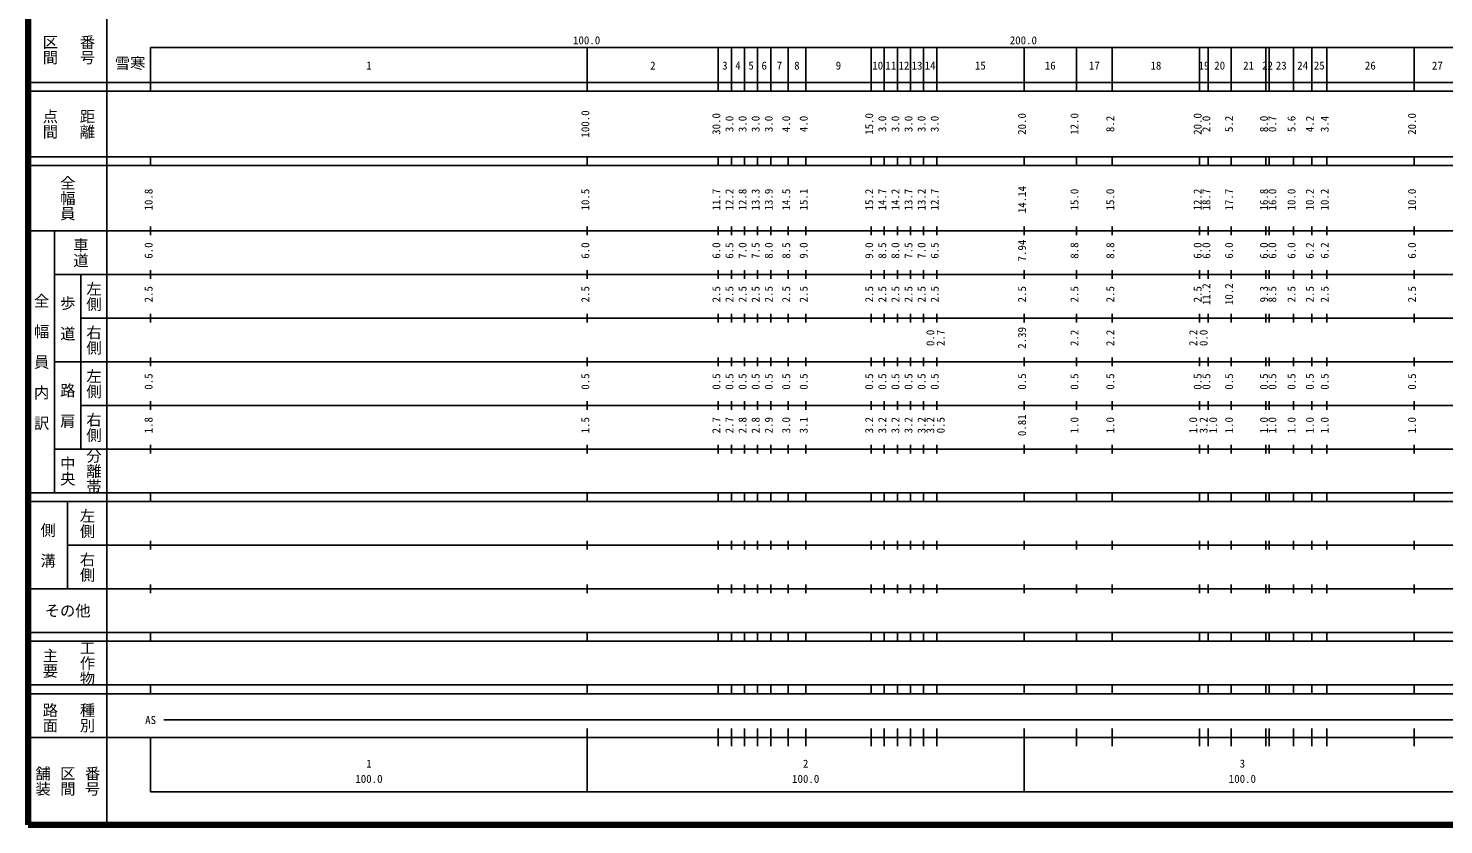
# Model space of a CAD drawing. Units: millimetres on the paper, enlarged 1000 times. Extents: x 40000 to 680000, y 20000 to 380000.
# Drawn here: x 40000 to 364095, y 20000 to 202409 of the extents above; entities that cross this region are included whole.
import ezdxf
from ezdxf.enums import TextEntityAlignment as Align

# ---------------------------------------------------------------- set-up
doc = ezdxf.new("R2010")
doc.units = ezdxf.units.MM
doc.header["$LTSCALE"] = 1000
doc.layers.add('M-TTL', color=2, linetype='Continuous', lineweight=140)
doc.layers.add('M-TTL-BAND', color=7, linetype='Continuous', lineweight=25)
doc.layers.add('M-TTL-TXT', color=7, linetype='Continuous')
doc.styles.add('@ＭＳ ゴシック', font='')
doc.styles.add('ＭＳ ゴシック', font='')
doc.styles.get('@ＭＳ ゴシック').set_extended_font_data('@MS Gothic')
doc.styles.get('ＭＳ ゴシック').set_extended_font_data('MS Gothic')

msp = doc.modelspace()

# ---------------------------------------------------------------- linework, layer by layer
at = {"layer": 'M-TTL'}
for p, q in [((40000, 380000), (40000, 20000)), ((40000, 20000), (680000, 20000))]:
    msp.add_line(p, q, dxfattribs=at)
at = {"layer": 'M-TTL-BAND'}
for p, q in [((58000, 370000), (58000, 20000)), ((68000, 198000), (579000, 198000)), ((68000, 198000), (68000, 188000)), ((168000, 188000), (168000, 198000)), ((198000, 188000), (198000, 198000)), ((201000, 188000), (201000, 198000)), ((204000, 188000), (204000, 198000)), ((207000, 188000), (207000, 198000)), ((210000, 188000), (210000, 198000)), ((214000, 188000), (214000, 198000)), ((218000, 188000), (218000, 198000)), ((233000, 188000), (233000, 198000)), ((236000, 188000), (236000, 198000)), ((239000, 188000), (239000, 198000)), ((242000, 188000), (242000, 198000)), ((245000, 188000), (245000, 198000)), ((248000, 188000), (248000, 198000)), ((268000, 188000), (268000, 198000)), ((280000, 188000), (280000, 198000)), ((288200, 188000), (288200, 198000)), ((308200, 188000), (308200, 198000)), ((310200, 188000), (310200, 198000)), ((315400, 188000), (315400, 198000)), ((323400, 188000), (323400, 198000)), ((324100, 188000), (324100, 198000)), ((329700, 188000), (329700, 198000)), ((333900, 188000), (333900, 198000)), ((337300, 188000), (337300, 198000)), ((357300, 188000), (357300, 198000)), ((40000, 190000), (579000, 190000)), ((40000, 188000), (579000, 188000)), ((40000, 173000), (579000, 173000)), ((68000, 171000), (68000, 173000)), ((168000, 171000), (168000, 173000)), ((198000, 171000), (198000, 173000)), ((201000, 171000), (201000, 173000)), ((204000, 171000), (204000, 173000)), ((207000, 171000), (207000, 173000)), ((210000, 171000), (210000, 173000)), ((214000, 171000), (214000, 173000)), ((218000, 171000), (218000, 173000)), ((233000, 171000), (233000, 173000)), ((236000, 171000), (236000, 173000)), ((239000, 171000), (239000, 173000)), ((242000, 171000), (242000, 173000)), ((245000, 171000), (245000, 173000)), ((248000, 171000), (248000, 173000)), ((268000, 171000), (268000, 173000)), ((280000, 171000), (280000, 173000)), ((288200, 171000), (288200, 173000)), ((308200, 171000), (308200, 173000)), ((310200, 171000), (310200, 173000)), ((315400, 171000), (315400, 173000)), ((323400, 171000), (323400, 173000)), ((324100, 171000), (324100, 173000)), ((329700, 171000), (329700, 173000)), ((333900, 171000), (333900, 173000)), ((337300, 171000), (337300, 173000)), ((357300, 171000), (357300, 173000)), ((40000, 171000), (579000, 171000)), ((40000, 156000), (579000, 156000)), ((46000, 96000), (46000, 156000)), ((68000, 155000), (68000, 157000)), ((168000, 155000), (168000, 157000)), ((198000, 155000), (198000, 157000)), ((201000, 155000), (201000, 157000)), ((204000, 155000), (204000, 157000)), ((207000, 155000), (207000, 157000)), ((210000, 155000), (210000, 157000)), ((214000, 155000), (214000, 157000)), ((218000, 155000), (218000, 157000)), ((233000, 155000), (233000, 157000)), ((236000, 155000), (236000, 157000)), ((239000, 155000), (239000, 157000)), ((242000, 155000), (242000, 157000)), ((245000, 155000), (245000, 157000)), ((248000, 155000), (248000, 157000)), ((268000, 155000), (268000, 157000)), ((280000, 155000), (280000, 157000)), ((288200, 155000), (288200, 157000)), ((308200, 155000), (308200, 157000)), ((310200, 155000), (310200, 157000)), ((315400, 155000), (315400, 157000)), ((323400, 155000), (323400, 157000)), ((324100, 155000), (324100, 157000)), ((329700, 155000), (329700, 157000)), ((333900, 155000), (333900, 157000)), ((337300, 155000), (337300, 157000)), ((357300, 155000), (357300, 157000)), ((46000, 146000), (579000, 146000)), ((52000, 146000), (52000, 106000)), ((68000, 145000), (68000, 147000)), ((168000, 145000), (168000, 147000)), ((198000, 145000), (198000, 147000)), ((201000, 145000), (201000, 147000)), ((204000, 145000), (204000, 147000)), ((207000, 145000), (207000, 147000)), ((210000, 145000), (210000, 147000)), ((214000, 145000), (214000, 147000)), ((218000, 145000), (218000, 147000)), ((233000, 145000), (233000, 147000)), ((236000, 145000), (236000, 147000)), ((239000, 145000), (239000, 147000)), ((242000, 145000), (242000, 147000)), ((245000, 145000), (245000, 147000)), ((248000, 145000), (248000, 147000)), ((268000, 145000), (268000, 147000)), ((280000, 145000), (280000, 147000)), ((288200, 145000), (288200, 147000)), ((308200, 145000), (308200, 147000)), ((310200, 145000), (310200, 147000)), ((315400, 145000), (315400, 147000)), ((323400, 145000), (323400, 147000)), ((324100, 145000), (324100, 147000)), ((329700, 145000), (329700, 147000)), ((333900, 145000), (333900, 147000)), ((337300, 145000), (337300, 147000)), ((357300, 145000), (357300, 147000)), ((68000, 135000), (68000, 137000)), ((168000, 135000), (168000, 137000)), ((198000, 135000), (198000, 137000)), ((201000, 135000), (201000, 137000)), ((204000, 135000), (204000, 137000)), ((207000, 135000), (207000, 137000)), ((210000, 135000), (210000, 137000)), ((214000, 135000), (214000, 137000)), ((218000, 135000), (218000, 137000)), ((233000, 135000), (233000, 137000)), ((236000, 135000), (236000, 137000)), ((239000, 135000), (239000, 137000)), ((242000, 135000), (242000, 137000)), ((245000, 135000), (245000, 137000)), ((248000, 135000), (248000, 137000)), ((268000, 135000), (268000, 137000)), ((280000, 135000), (280000, 137000)), ((288200, 135000), (288200, 137000)), ((308200, 135000), (308200, 137000)), ((310200, 135000), (310200, 137000)), ((315400, 135000), (315400, 137000)), ((323400, 135000), (323400, 137000)), ((324100, 135000), (324100, 137000)), ((329700, 135000), (329700, 137000)), ((333900, 135000), (333900, 137000)), ((337300, 135000), (337300, 137000)), ((357300, 135000), (357300, 137000)), ((52000, 136000), (579000, 136000)), ((68000, 125000), (68000, 127000)), ((168000, 125000), (168000, 127000)), ((198000, 125000), (198000, 127000)), ((201000, 125000), (201000, 127000)), ((204000, 125000), (204000, 127000)), ((207000, 125000), (207000, 127000)), ((210000, 125000), (210000, 127000)), ((214000, 125000), (214000, 127000)), ((218000, 125000), (218000, 127000)), ((233000, 125000), (233000, 127000)), ((236000, 125000), (236000, 127000)), ((239000, 125000), (239000, 127000)), ((242000, 125000), (242000, 127000)), ((245000, 125000), (245000, 127000)), ((248000, 125000), (248000, 127000)), ((268000, 125000), (268000, 127000)), ((280000, 125000), (280000, 127000)), ((288200, 125000), (288200, 127000)), ((308200, 125000), (308200, 127000)), ((310200, 125000), (310200, 127000)), ((315400, 125000), (315400, 127000)), ((323400, 125000), (323400, 127000)), ((324100, 125000), (324100, 127000)), ((329700, 125000), (329700, 127000)), ((333900, 125000), (333900, 127000)), ((337300, 125000), (337300, 127000)), ((357300, 125000), (357300, 127000)), ((46000, 126000), (579000, 126000)), ((68000, 115000), (68000, 117000)), ((168000, 115000), (168000, 117000)), ((198000, 115000), (198000, 117000)), ((201000, 115000), (201000, 117000)), ((204000, 115000), (204000, 117000)), ((207000, 115000), (207000, 117000)), ((210000, 115000), (210000, 117000)), ((214000, 115000), (214000, 117000)), ((218000, 115000), (218000, 117000)), ((233000, 115000), (233000, 117000)), ((236000, 115000), (236000, 117000)), ((239000, 115000), (239000, 117000)), ((242000, 115000), (242000, 117000)), ((245000, 115000), (245000, 117000)), ((248000, 115000), (248000, 117000)), ((268000, 115000), (268000, 117000)), ((280000, 115000), (280000, 117000)), ((288200, 115000), (288200, 117000)), ((308200, 115000), (308200, 117000)), ((310200, 115000), (310200, 117000)), ((315400, 115000), (315400, 117000)), ((323400, 115000), (323400, 117000)), ((324100, 115000), (324100, 117000)), ((329700, 115000), (329700, 117000)), ((333900, 115000), (333900, 117000)), ((337300, 115000), (337300, 117000)), ((357300, 115000), (357300, 117000)), ((52000, 116000), (579000, 116000)), ((68000, 105000), (68000, 107000)), ((168000, 105000), (168000, 107000)), ((198000, 105000), (198000, 107000)), ((201000, 105000), (201000, 107000)), ((204000, 105000), (204000, 107000)), ((207000, 105000), (207000, 107000)), ((210000, 105000), (210000, 107000)), ((214000, 105000), (214000, 107000)), ((218000, 105000), (218000, 107000)), ((233000, 105000), (233000, 107000)), ((236000, 105000), (236000, 107000)), ((239000, 105000), (239000, 107000)), ((242000, 105000), (242000, 107000)), ((245000, 105000), (245000, 107000)), ((248000, 105000), (248000, 107000)), ((268000, 105000), (268000, 107000)), ((280000, 105000), (280000, 107000)), ((288200, 105000), (288200, 107000)), ((308200, 105000), (308200, 107000)), ((310200, 105000), (310200, 107000)), ((315400, 105000), (315400, 107000)), ((323400, 105000), (323400, 107000)), ((324100, 105000), (324100, 107000)), ((329700, 105000), (329700, 107000)), ((333900, 105000), (333900, 107000)), ((337300, 105000), (337300, 107000)), ((357300, 105000), (357300, 107000)), ((46000, 106000), (579000, 106000)), ((40000, 96000), (579000, 96000)), ((40000, 94000), (579000, 94000)), ((49000, 94000), (49000, 74000)), ((68000, 94000), (68000, 96000)), ((168000, 94000), (168000, 96000)), ((198000, 94000), (198000, 96000)), ((201000, 94000), (201000, 96000)), ((204000, 94000), (204000, 96000)), ((207000, 94000), (207000, 96000)), ((210000, 94000), (210000, 96000)), ((214000, 94000), (214000, 96000)), ((218000, 94000), (218000, 96000)), ((233000, 94000), (233000, 96000)), ((236000, 94000), (236000, 96000)), ((239000, 94000), (239000, 96000)), ((242000, 94000), (242000, 96000)), ((245000, 94000), (245000, 96000)), ((248000, 94000), (248000, 96000)), ((268000, 94000), (268000, 96000)), ((280000, 94000), (280000, 96000)), ((288200, 94000), (288200, 96000)), ((308200, 94000), (308200, 96000)), ((310200, 94000), (310200, 96000)), ((315400, 94000), (315400, 96000)), ((323400, 94000), (323400, 96000)), ((324100, 94000), (324100, 96000)), ((329700, 94000), (329700, 96000)), ((333900, 94000), (333900, 96000)), ((337300, 94000), (337300, 96000)), ((357300, 94000), (357300, 96000)), ((68000, 83000), (68000, 85000)), ((168000, 83000), (168000, 85000)), ((198000, 83000), (198000, 85000)), ((201000, 83000), (201000, 85000)), ((204000, 83000), (204000, 85000)), ((207000, 83000), (207000, 85000)), ((210000, 83000), (210000, 85000)), ((214000, 83000), (214000, 85000)), ((218000, 83000), (218000, 85000)), ((233000, 83000), (233000, 85000)), ((236000, 83000), (236000, 85000)), ((239000, 83000), (239000, 85000)), ((242000, 83000), (242000, 85000)), ((245000, 83000), (245000, 85000)), ((248000, 83000), (248000, 85000)), ((268000, 83000), (268000, 85000)), ((280000, 83000), (280000, 85000)), ((288200, 83000), (288200, 85000)), ((308200, 83000), (308200, 85000)), ((310200, 83000), (310200, 85000)), ((315400, 83000), (315400, 85000)), ((323400, 83000), (323400, 85000)), ((324100, 83000), (324100, 85000)), ((329700, 83000), (329700, 85000)), ((333900, 83000), (333900, 85000)), ((337300, 83000), (337300, 85000)), ((357300, 83000), (357300, 85000)), ((49000, 84000), (579000, 84000)), ((68000, 73000), (68000, 75000)), ((168000, 73000), (168000, 75000)), ((198000, 73000), (198000, 75000)), ((201000, 73000), (201000, 75000)), ((204000, 73000), (204000, 75000)), ((207000, 73000), (207000, 75000)), ((210000, 73000), (210000, 75000)), ((214000, 73000), (214000, 75000)), ((218000, 73000), (218000, 75000)), ((233000, 73000), (233000, 75000)), ((236000, 73000), (236000, 75000)), ((239000, 73000), (239000, 75000)), ((242000, 73000), (242000, 75000)), ((245000, 73000), (245000, 75000)), ((248000, 73000), (248000, 75000)), ((268000, 73000), (268000, 75000)), ((280000, 73000), (280000, 75000)), ((288200, 73000), (288200, 75000)), ((308200, 73000), (308200, 75000)), ((310200, 73000), (310200, 75000)), ((315400, 73000), (315400, 75000)), ((323400, 73000), (323400, 75000)), ((324100, 73000), (324100, 75000)), ((329700, 73000), (329700, 75000)), ((333900, 73000), (333900, 75000)), ((337300, 73000), (337300, 75000)), ((357300, 73000), (357300, 75000)), ((40000, 74000), (579000, 74000)), ((40000, 64000), (579000, 64000)), ((40000, 62000), (579000, 62000)), ((68000, 62000), (68000, 64000)), ((168000, 62000), (168000, 64000)), ((198000, 62000), (198000, 64000)), ((201000, 62000), (201000, 64000)), ((204000, 62000), (204000, 64000)), ((207000, 62000), (207000, 64000)), ((210000, 62000), (210000, 64000)), ((214000, 62000), (214000, 64000)), ((218000, 62000), (218000, 64000)), ((233000, 62000), (233000, 64000)), ((236000, 62000), (236000, 64000)), ((239000, 62000), (239000, 64000)), ((242000, 62000), (242000, 64000)), ((245000, 62000), (245000, 64000)), ((248000, 62000), (248000, 64000)), ((268000, 62000), (268000, 64000)), ((280000, 62000), (280000, 64000)), ((288200, 62000), (288200, 64000)), ((308200, 62000), (308200, 64000)), ((310200, 62000), (310200, 64000)), ((315400, 62000), (315400, 64000)), ((323400, 62000), (323400, 64000)), ((324100, 62000), (324100, 64000)), ((329700, 62000), (329700, 64000)), ((333900, 62000), (333900, 64000)), ((337300, 62000), (337300, 64000)), ((357300, 62000), (357300, 64000)), ((40000, 52000), (579000, 52000)), ((68000, 50000), (68000, 52000)), ((168000, 50000), (168000, 52000)), ((198000, 50000), (198000, 52000)), ((201000, 50000), (201000, 52000)), ((204000, 50000), (204000, 52000)), ((207000, 50000), (207000, 52000)), ((210000, 50000), (210000, 52000)), ((214000, 50000), (214000, 52000)), ((218000, 50000), (218000, 52000)), ((233000, 50000), (233000, 52000)), ((236000, 50000), (236000, 52000)), ((239000, 50000), (239000, 52000)), ((242000, 50000), (242000, 52000)), ((245000, 50000), (245000, 52000)), ((248000, 50000), (248000, 52000)), ((268000, 50000), (268000, 52000)), ((280000, 50000), (280000, 52000)), ((288200, 50000), (288200, 52000)), ((308200, 50000), (308200, 52000)), ((310200, 50000), (310200, 52000)), ((315400, 50000), (315400, 52000)), ((323400, 50000), (323400, 52000)), ((324100, 50000), (324100, 52000)), ((329700, 50000), (329700, 52000)), ((333900, 50000), (333900, 52000)), ((337300, 50000), (337300, 52000)), ((357300, 50000), (357300, 52000)), ((40000, 50000), (579000, 50000)), ((71000, 44000), (565000, 44000)), ((40000, 40000), (579000, 40000)), ((68000, 40000), (68000, 27500)), ((168000, 27500), (168000, 42000)), ((198000, 38000), (198000, 42000)), ((201000, 38000), (201000, 42000)), ((204000, 38000), (204000, 42000)), ((207000, 38000), (207000, 42000)), ((210000, 38000), (210000, 42000)), ((214000, 38000), (214000, 42000)), ((218000, 38000), (218000, 42000)), ((233000, 38000), (233000, 42000)), ((236000, 38000), (236000, 42000)), ((239000, 38000), (239000, 42000)), ((242000, 38000), (242000, 42000)), ((245000, 38000), (245000, 42000)), ((248000, 38000), (248000, 42000)), ((268000, 27500), (268000, 42000)), ((280000, 38000), (280000, 42000)), ((288200, 38000), (288200, 42000)), ((308200, 38000), (308200, 42000)), ((310200, 38000), (310200, 42000)), ((315400, 38000), (315400, 42000)), ((323400, 38000), (323400, 42000)), ((324100, 38000), (324100, 42000)), ((329700, 38000), (329700, 42000)), ((333900, 38000), (333900, 42000)), ((337300, 38000), (337300, 42000)), ((357300, 38000), (357300, 42000)), ((68000, 27500), (579000, 27500))]:
    msp.add_line(p, q, dxfattribs=at)

# ---------------------------------------------------------------- texts
at = {"layer": 'M-TTL-BAND', "style": '@ＭＳ ゴシック'}
for s, p in [('区間', (45000, 197500)), ('番号', (53500, 197500)), ('点間', (45000, 180500)), ('距離', (53500, 180500)), ('全幅員', (49000, 163500)), ('車道', (52000, 151000)), ('左側', (55000, 141000)), ('全\u3000幅\u3000員\u3000内\u3000訳', (43000, 126000)), ('歩\u3000道', (49000, 136000)), ('右側', (55000, 131000)), ('左側', (55000, 121000)), ('路\u3000肩', (49000, 116000)), ('右側', (55000, 111000)), ('中央', (49000, 101000)), ('分離帯', (55000, 101000)), ('左側', (53500, 89000)), ('側\u3000溝', (44500, 84000)), ('右側', (53500, 79000)), ('工作物', (53500, 57000)), ('主要', (45000, 57000)), ('路面', (45000, 44500)), ('種別', (53500, 44500)), ('舗装', (43333, 30000)), ('区間', (49000, 30000)), ('番号', (54667, 30000))]:
    msp.add_text(s, height=2566, rotation=270, dxfattribs=at).set_placement(p, align=Align.MIDDLE_CENTER)
at = {"layer": 'M-TTL-BAND', "style": 'ＭＳ ゴシック'}
for s, p in [('100.0', (167844, 198195)), ('200.0', (267844, 198195)), ('1', (118000, 192405)), ('2', (183000, 192405)), ('3', (199500, 192405)), ('4', (202500, 192405)), ('5', (205500, 192405)), ('6', (208500, 192405)), ('7', (212000, 192405)), ('8', (216000, 192405)), ('9', (225500, 192405)), ('10', (234500, 192405)), ('11', (237500, 192405)), ('12', (240500, 192405)), ('13', (243500, 192405)), ('14', (246500, 192405)), ('15', (258000, 192405)), ('16', (274000, 192405)), ('17', (284100, 192405)), ('18', (298200, 192405)), ('19', (309200, 192405)), ('20', (312800, 192405)), ('21', (319400, 192405)), ('22', (323750, 192405)), ('23', (326900, 192405)), ('24', (331800, 192405)), ('25', (335600, 192405)), ('26', (347300, 192405)), ('27', (362650, 192405)), ('AS', (68000, 42500)), ('1', (118000, 32523)), ('2', (218000, 32523)), ('3', (318000, 32523)), ('100.0', (118000, 29033)), ('100.0', (218000, 29033)), ('100.0', (318000, 29033))]:
    msp.add_text(s, height=1833, dxfattribs=at).set_placement(p, align=Align.BOTTOM_CENTER)
for s, p in [('100.0', (169000, 180500)), ('30.0', (199000, 180500)), ('3.0', (202000, 180500)), ('3.0', (205000, 180500)), ('3.0', (208000, 180500)), ('3.0', (211000, 180500)), ('4.0', (215000, 180500)), ('4.0', (219000, 180500)), ('15.0', (234000, 180500)), ('3.0', (237000, 180500)), ('3.0', (240000, 180500)), ('3.0', (243000, 180500)), ('3.0', (246000, 180500)), ('3.0', (249000, 180500)), ('20.0', (269000, 180500)), ('12.0', (281000, 180500)), ('8.2', (289200, 180500)), ('20.0', (309200, 180500)), ('2.0', (311200, 180500)), ('5.2', (316400, 180500)), ('8.0', (324400, 180500)), ('0.7', (326311, 180500)), ('5.6', (330700, 180500)), ('4.2', (334900, 180500)), ('3.4', (338300, 180500)), ('20.0', (358300, 180500)), ('10.8', (69000, 163174)), ('10.5', (169000, 163174)), ('11.7', (199000, 163174)), ('12.2', (202000, 163174)), ('12.8', (205000, 163174)), ('13.3', (208000, 163174)), ('13.9', (211000, 163174)), ('14.5', (215000, 163174)), ('15.1', (219000, 163174)), ('15.2', (234000, 163174)), ('14.7', (237000, 163174)), ('14.2', (240000, 163174)), ('13.7', (243000, 163174)), ('13.2', (246000, 163174)), ('12.7', (249000, 163174)), ('14.14', (269000, 163174)), ('15.0', (281000, 163174)), ('15.0', (289200, 163174)), ('12.2', (309200, 163174)), ('18.7', (311200, 163174)), ('17.7', (316400, 163174)), ('16.8', (324400, 163174)), ('16.0', (326311, 163174)), ('10.0', (330700, 163174)), ('10.2', (334900, 163174)), ('10.2', (338300, 163174)), ('10.0', (358300, 163174)), ('6.0', (69000, 151500)), ('6.0', (169000, 151500)), ('6.0', (199000, 151500)), ('6.5', (202000, 151500)), ('7.0', (205000, 151500)), ('7.5', (208000, 151500)), ('8.0', (211000, 151500)), ('8.5', (215000, 151500)), ('9.0', (219000, 151500)), ('9.0', (234000, 151500)), ('8.5', (237000, 151500)), ('8.0', (240000, 151500)), ('7.5', (243000, 151500)), ('7.0', (246000, 151500)), ('6.5', (249000, 151500)), ('7.94', (269000, 151500)), ('8.8', (281000, 151500)), ('8.8', (289200, 151500)), ('6.0', (309200, 151500)), ('6.0', (311200, 151500)), ('6.0', (316400, 151500)), ('6.0', (324400, 151500)), ('6.0', (326311, 151500)), ('6.0', (330700, 151500)), ('6.2', (334900, 151500)), ('6.2', (338300, 151500)), ('6.0', (358300, 151500)), ('2.5', (69000, 141500)), ('2.5', (169000, 141500)), ('2.5', (199000, 141500)), ('2.5', (202000, 141500)), ('2.5', (205000, 141500)), ('2.5', (208000, 141500)), ('2.5', (211000, 141500)), ('2.5', (215000, 141500)), ('2.5', (219000, 141500)), ('2.5', (234000, 141500)), ('2.5', (237000, 141500)), ('2.5', (240000, 141500)), ('2.5', (243000, 141500)), ('2.5', (246000, 141500)), ('2.5', (249000, 141500)), ('2.5', (269000, 141500)), ('2.5', (281000, 141500)), ('2.5', (289200, 141500)), ('2.5', (309200, 141500)), ('11.2', (311200, 141500)), ('10.2', (316400, 141500)), ('9.3', (324400, 141500)), ('8.5', (326311, 141500)), ('2.5', (330700, 141500)), ('2.5', (334900, 141500)), ('2.5', (338300, 141500)), ('2.5', (358300, 141500)), ('0.0', (248000, 131500)), ('2.7', (250370, 131500)), ('2.39', (269000, 131500)), ('2.2', (281000, 131500)), ('2.2', (289200, 131500)), ('2.2', (308200, 131500)), ('0.0', (310570, 131500)), ('0.5', (69000, 121500)), ('0.5', (169000, 121500)), ('0.5', (199000, 121500)), ('0.5', (202000, 121500)), ('0.5', (205000, 121500)), ('0.5', (208000, 121500)), ('0.5', (211000, 121500)), ('0.5', (215000, 121500)), ('0.5', (219000, 121500)), ('0.5', (234000, 121500)), ('0.5', (237000, 121500)), ('0.5', (240000, 121500)), ('0.5', (243000, 121500)), ('0.5', (246000, 121500)), ('0.5', (249000, 121500)), ('0.5', (269000, 121500)), ('0.5', (281000, 121500)), ('0.5', (289200, 121500)), ('0.5', (309200, 121500)), ('0.5', (311200, 121500)), ('0.5', (316400, 121500)), ('0.5', (324400, 121500)), ('0.5', (326311, 121500)), ('0.5', (330700, 121500)), ('0.5', (334900, 121500)), ('0.5', (338300, 121500)), ('0.5', (358300, 121500)), ('0.81', (269000, 111500)), ('1.8', (69000, 111500)), ('1.5', (169000, 111500)), ('2.7', (199000, 111500)), ('2.7', (202000, 111500)), ('2.8', (205000, 111500)), ('2.8', (208000, 111500)), ('2.9', (211000, 111500)), ('3.0', (215000, 111500)), ('3.1', (219000, 111500)), ('3.2', (234000, 111500)), ('3.2', (237000, 111500)), ('3.2', (240000, 111500)), ('3.2', (243000, 111500)), ('3.2', (246000, 111500)), ('3.2', (248000, 111500)), ('0.5', (250370, 111500)), ('1.0', (281000, 111500)), ('1.0', (289200, 111500)), ('1.0', (308200, 111500)), ('3.2', (310570, 111500)), ('1.0', (312760, 111500)), ('1.0', (316400, 111500)), ('1.0', (324400, 111500)), ('1.0', (326311, 111500)), ('1.0', (330700, 111500)), ('1.0', (334900, 111500)), ('1.0', (338300, 111500)), ('1.0', (358300, 111500))]:
    msp.add_text(s, height=1833, rotation=90, dxfattribs=at).set_placement(p, align=Align.BOTTOM_CENTER)
msp.add_text('その他', height=2566, dxfattribs=at).set_placement((49000, 69000), align=Align.MIDDLE_CENTER)
at = {"layer": 'M-TTL-TXT', "style": 'ＭＳ ゴシック'}
msp.add_text('雪寒', height=2566, dxfattribs=at).set_placement((63331, 194419), align=Align.MIDDLE_CENTER)

doc.saveas('drawing.dxf')
